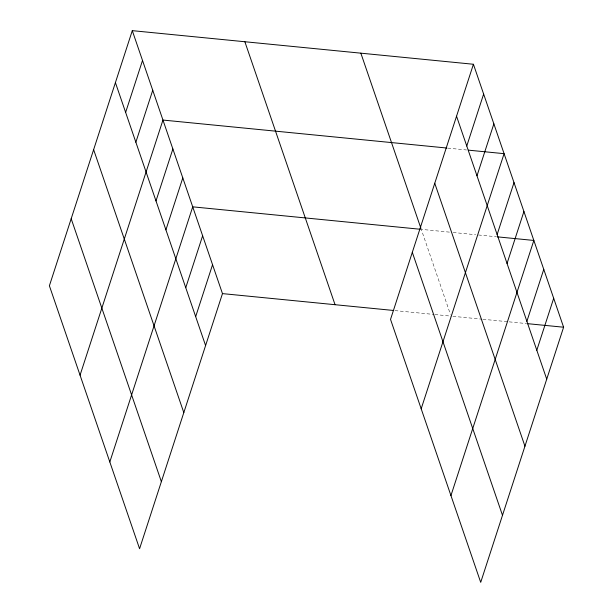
<?xml version="1.0" encoding="UTF-8"?>
<svg xmlns="http://www.w3.org/2000/svg" width="613" height="613" viewBox="0 0 613 613"><rect width="100%" height="100%" fill="white"/><g stroke="black" fill="none" stroke-linecap="round" stroke-linejoin="round"><path stroke-width="0.46" stroke-dasharray="3.06 2.3" d="M447.796 148.124L466.562 149.97M449.413 232.128L421.269 229.354L450.409 314.323M453.168 232.496L475.68 234.71M478.492 234.994L496.323 236.748M394.941 310.599L433.92 314.446M434.87 314.538L451.03 316.132M452.907 316.316L481.987 319.181M482.929 319.273L507.319 321.672M509.196 321.863L526.077 323.526"/><path stroke-width="0.92" d="M132.293 30.65L49.392 285.781L139.58 548.742L222.473 293.612L132.293 30.65L473.42 64.258L563.608 327.219L480.707 582.35L390.527 319.388L473.42 64.258M125.634 112.401L142.515 60.449M135.856 142.201L152.737 90.257M80.058 375.187L162.951 120.056L446.862 148.032M155.993 200.926L172.874 148.982M165.916 229.852L182.797 177.908M109.819 461.964L192.712 206.834L420.319 229.262M185.754 287.704L202.635 235.76M195.677 316.63L212.558 264.686M466.761 146.009L483.642 94.065M476.983 175.808L493.863 123.864M421.185 408.794L504.085 153.664L468.439 150.154M497.128 234.541L514.008 182.59M507.043 263.467L523.923 211.516M450.946 495.572L533.846 240.442L497.258 236.84M526.889 321.312L543.762 269.368M536.804 350.238L553.685 298.293M222.473 293.612L393.04 310.416M527.019 323.618L563.608 327.219M456.547 116.209L546.727 379.163M434.755 183.256L524.943 446.218M360.85 53.17L420.962 228.45M412.311 252.341L502.491 515.303M244.863 41.745L335.05 304.699M115.413 82.594L205.593 345.556M93.628 149.649L183.808 412.603M71.185 218.726L161.365 481.688"/></g></svg>
